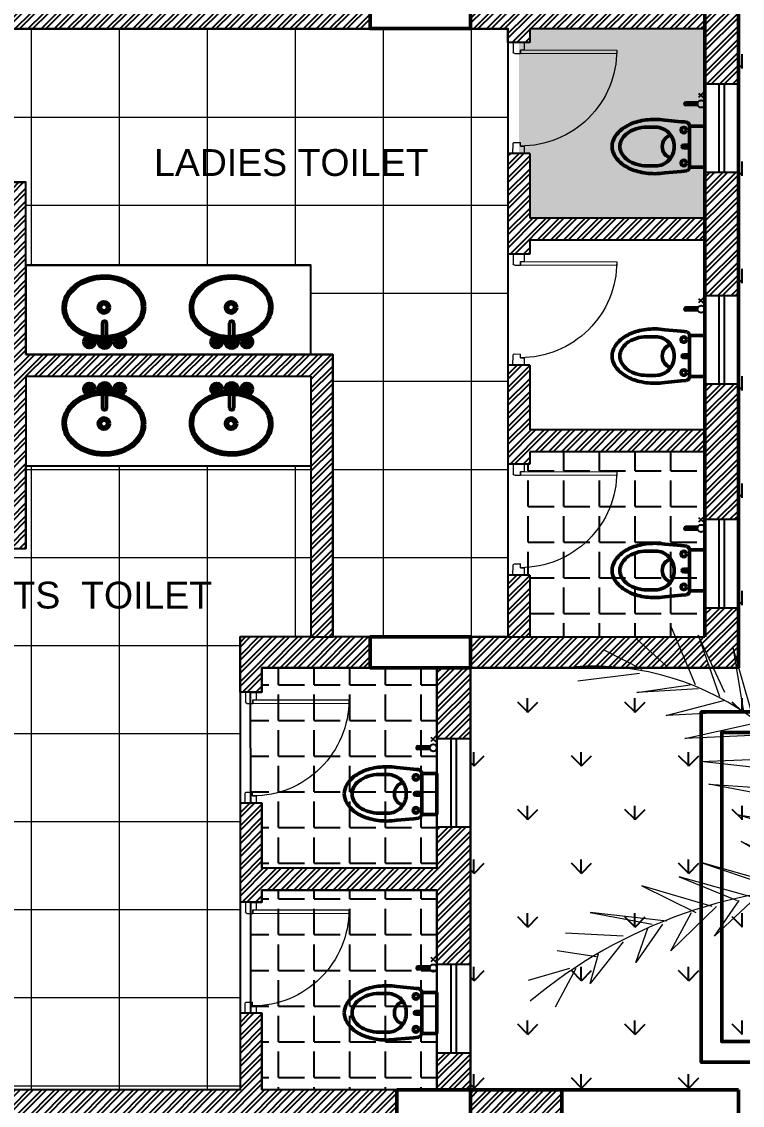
# Model space of a CAD drawing. Header units: millimetres. Extents: x 1521 to 3683, y 1649 to 3322.
# Drawn here: x 1568.92 to 1572.63, y 1668.23 to 1673.8 of the extents above; entities that cross this region are included whole.
import ezdxf

# ---------------------------------------------------------------- set-up
doc = ezdxf.new("R2010")
doc.units = ezdxf.units.MM
doc.header["$LTSCALE"] = 0.1
for name, color, linetype, lineweight in [('COL', 1, 'Continuous', 50), ('DOOR', 8, 'Continuous', 15), ('landscape', 84, 'Continuous', 9), ('plan wall', 7, 'Continuous', 25), ('WALL', 7, 'Continuous', 50)]:
    doc.layers.add(name, color=color, linetype=linetype, lineweight=lineweight)
doc.styles.add('WORKING', font='ARIALN.TTF')
pattern_1 = [(0, (378.60827, 780.1986), (0, 0.4524375), []), (90, (378.60827, 780.1986), (-0.4524375, 0), [])]
pattern_2 = [(45, (727.22519, 588.535617), (-0.0336759605, 0.0336759605), []), (45, (727.22519, 588.55943), (-0.0336759605, 0.0336759605), [])]
pattern_3 = [(0, (378.60827, 780.19859), (0, 0.18335625), [0.13335, -0.05000625]), (90, (378.60827, 780.19859), (-0.18335625, 0), [0.13335, -0.05000625])]

# ---------------------------------------------------------------- blocks, each defined once
blk = doc.blocks.new('tree')
at = {"layer": 'landscape'}
for p, q in [((2836.2685, -1270.9671), (2836.416, -1270.6359)), ((2836.416, -1270.6359), (2836.3317, -1270.937)), ((2836.4371, -1270.8768), (2836.5635, -1270.681)), ((2836.5635, -1270.8316), (2836.6689, -1270.7111)), ((2835.1306, -1271.0424), (2835.0358, -1270.8165)), ((2836.6267, -1270.8165), (2836.7953, -1270.8316)), ((2836.6689, -1270.8918), (2836.6267, -1270.8165)), ((2835.0147, -1270.9671), (2834.8988, -1270.8617)), ((2835.1411, -1270.8466), (2835.2254, -1271.0875)), ((2835.2465, -1271.0725), (2835.1411, -1270.8466)), ((2834.9199, -1270.9821), (2834.7724, -1270.9069)), ((2835.2781, -1270.8918), (2835.3202, -1271.1478)), ((2835.3518, -1271.1478), (2835.2781, -1270.8918)), ((2835.984, -1271.3134), (2836.0367, -1270.8768)), ((2836.0367, -1270.8768), (2836.0472, -1271.1929)), ((2836.4476, -1270.8918), (2836.6689, -1270.8918)), ((2834.9093, -1270.9972), (2834.667, -1271.0273)), ((2835.8786, -1270.9821), (2835.9208, -1271.4037)), ((2835.8786, -1271.4338), (2835.8786, -1270.9821)), ((2836.279, -1270.9821), (2836.574, -1270.9671)), ((2834.8988, -1271.0725), (2835.1095, -1271.0424)), ((2835.6047, -1271.0273), (2835.5415, -1271.3284)), ((2835.5836, -1271.3736), (2835.6047, -1271.0273)), ((2835.1411, -1271.0574), (2834.8988, -1271.0725)), ((2836.1421, -1271.1026), (2836.4265, -1271.0574)), ((2836.4265, -1271.0574), (2836.1842, -1271.0574)), ((2835.0147, -1271.1628), (2835.2465, -1271.1026)), ((2835.2992, -1271.1478), (2835.0147, -1271.1628)), ((2835.7628, -1271.1327), (2835.6363, -1271.4639)), ((2835.6679, -1271.5242), (2835.7628, -1271.1327)), ((2835.0884, -1271.2532), (2835.3624, -1271.1929)), ((2835.7628, -1271.1929), (2835.8365, -1271.5844)), ((2835.8049, -1271.6898), (2835.7628, -1271.1929)), ((2836.0051, -1271.2532), (2836.3317, -1271.208)), ((2836.3317, -1271.208), (2836.0788, -1271.1929)), ((2835.4361, -1271.2381), (2835.0884, -1271.2532)), ((2835.847, -1271.2833), (2835.7206, -1271.6145)), ((2835.7311, -1271.6747), (2835.847, -1271.2833)), ((2835.8892, -1271.4338), (2836.2474, -1271.3134)), ((2836.2474, -1271.3134), (2835.8997, -1271.3736)), ((2835.1833, -1271.4338), (2835.6258, -1271.4639)), ((2835.6574, -1271.5242), (2835.1833, -1271.4338)), ((2836.2685, -1271.4338), (2835.7944, -1271.6898)), ((2835.8576, -1271.5844), (2836.2685, -1271.4338)), ((2835.2992, -1271.5543), (2835.6995, -1271.6145)), ((2835.7311, -1271.6898), (2835.2992, -1271.5543)), ((2835.8365, -1271.7952), (2836.2263, -1271.5543)), ((2836.2263, -1271.5543), (2835.9735, -1271.7651)), ((2836.4265, -1271.7801), (2836.7637, -1271.5844)), ((2836.7637, -1271.5844), (2836.5108, -1271.7801)), ((2835.3109, -1271.6588), (2835.6127, -1271.8336)), ((2835.6698, -1271.8336), (2835.3109, -1271.6588)), ((2835.1477, -1271.7404), (2835.4577, -1271.8453)), ((2835.5148, -1271.8453), (2835.1477, -1271.7404)), ((2836.0894, -1271.7651), (2836.2896, -1272.1264)), ((2836.2896, -1272.1264), (2836.1526, -1271.7651)), ((2836.6267, -1271.8102), (2836.9112, -1271.735)), ((2836.9112, -1271.735), (2836.6899, -1271.8253)), ((2835.0662, -1271.7987), (2835.2946, -1271.8919)), ((2835.3598, -1271.8803), (2835.0662, -1271.7987)), ((2835.8786, -1271.8102), (2836.0999, -1272.0963)), ((2836.0999, -1272.0963), (2835.9208, -1271.7801)), ((2836.4897, -1271.7952), (2836.5951, -1272.1114)), ((2836.5951, -1272.1114), (2836.5319, -1271.7952)), ((2835.3598, -1272.0085), (2835.4577, -1271.8453)), ((2835.5148, -1271.8569), (2835.3598, -1272.0085)), ((2835.7628, -1271.8554), (2835.4361, -1272.1565)), ((2835.678, -1271.822), (2835.4985, -1272.0318)), ((2835.4985, -1272.0318), (2835.6127, -1271.8453)), ((2835.7944, -1271.8554), (2836.1631, -1272.006)), ((2836.6373, -1271.8403), (2836.7005, -1272.1565)), ((2836.7005, -1272.1565), (2836.6794, -1271.8554)), ((2836.8058, -1271.8855), (2837.0166, -1271.8403)), ((2835.368, -1271.8803), (2835.2048, -1272.0318)), ((2835.2048, -1272.0318), (2835.3027, -1271.8919)), ((2836.7637, -1271.8855), (2836.7953, -1272.1716)), ((2834.7154, -1271.9385), (2834.9601, -1271.9852)), ((2835.0172, -1271.9735), (2834.7154, -1271.9385)), ((2835.4361, -1272.1565), (2835.8049, -1271.9006)), ((2836.1631, -1272.006), (2835.8154, -1271.9156)), ((2836.7953, -1272.1716), (2836.8058, -1271.9156)), ((2835.0009, -1271.9852), (2834.8949, -1272.1367)), ((2836.8796, -1271.9457), (2836.8901, -1272.1866)), ((2836.9007, -1271.9457), (2837.1008, -1271.9457)), ((2834.8459, -1272.0318), (2834.6175, -1272.0201)), ((2834.8949, -1272.1367), (2834.9438, -1271.9968)), ((2835.826, -1271.9909), (2835.531, -1272.277)), ((2835.8365, -1271.9909), (2836.1421, -1272.0963)), ((2834.8459, -1272.0551), (2834.7154, -1272.2183)), ((2835.531, -1272.277), (2835.8576, -1272.0662)), ((2834.7399, -1272.1134), (2834.5849, -1272.0901)), ((2834.7154, -1272.2183), (2834.748, -1272.1017)), ((2836.1421, -1272.0963), (2835.8576, -1272.0812)), ((2835.8786, -1272.1565), (2835.5942, -1272.4125)), ((2834.6339, -1272.16), (2834.4707, -1272.2066)), ((2834.6583, -1272.16), (2834.5768, -1272.3115)), ((2835.5942, -1272.4125), (2835.9103, -1272.2168)), ((2835.9419, -1272.3221), (2836.2369, -1272.3974)), ((2836.2369, -1272.3974), (2835.9419, -1272.3673)), ((2835.9629, -1272.4576), (2835.7101, -1272.7287)), ((2835.9735, -1272.4576), (2836.2685, -1272.548)), ((2835.7101, -1272.7287), (2835.984, -1272.5179)), ((2836.2685, -1272.548), (2835.9945, -1272.5179)), ((2836.0051, -1272.6383), (2835.8049, -1272.8642)), ((2836.0262, -1272.7287), (2835.8892, -1272.9244)), ((2836.0367, -1272.7889), (2836.258, -1272.8341)), ((2836.0367, -1272.8642), (2835.9419, -1273.0298)), ((2836.0472, -1272.8642), (2836.2053, -1272.9244)), ((2836.0472, -1272.9545), (2836.0051, -1273.1051)), ((2836.0683, -1272.9545), (2836.1631, -1273.0298))]:
    blk.add_line(p, q, dxfattribs=at)
at = {"layer": 'landscape', "color": 54}
for p, q in [((2836.1104, -1271.1026), (2836.2474, -1270.7262)), ((2836.2474, -1270.7262), (2836.1631, -1271.0424)), ((2835.4572, -1270.937), (2835.4151, -1271.208)), ((2835.4572, -1271.2381), (2835.4572, -1270.937)), ((2835.1517, -1271.3435), (2835.5204, -1271.3284)), ((2835.552, -1271.3887), (2835.1517, -1271.3435)), ((2836.1526, -1271.75), (2836.5635, -1271.5242)), ((2836.5635, -1271.5242), (2836.2685, -1271.75)), ((2836.3317, -1271.7651), (2836.4476, -1272.1415)), ((2836.4476, -1272.1415), (2836.3844, -1271.7651)), ((2834.9193, -1271.8336), (2835.1314, -1271.9385)), ((2835.1967, -1271.9152), (2834.9193, -1271.8336)), ((2835.213, -1271.9152), (2835.0335, -1272.0901)), ((2835.0335, -1272.0901), (2835.1151, -1271.9385)), ((2836.9849, -1272.021), (2836.9849, -1272.2168)), ((2837.0166, -1272.021), (2837.1219, -1272.0662)), ((2837.0692, -1272.1114), (2837.0692, -1272.2168)), ((2835.8892, -1272.1415), (2836.1737, -1272.277)), ((2836.1737, -1272.277), (2835.9103, -1272.2168)), ((2835.9313, -1272.3071), (2835.6469, -1272.5932)), ((2835.6469, -1272.5932), (2835.9419, -1272.3523)), ((2836.0156, -1272.6233), (2836.2474, -1272.6985)), ((2836.0262, -1272.6985), (2836.258, -1272.7738))]:
    blk.add_line(p, q, dxfattribs=at)
for centre, radius, start, end in [((2837.0144, -1271.9883), 1.2482, 103.1598, 172.8828), ((2834.725, -1272.0392), 1.0707, 11.0675, 94.0085), ((2836.2234, -1272.9217), 1.1765, 39.604, 112.3619), ((2835.7322, -1273.7866), 1.9534, 88.7203, 129.9117), ((2830.5038, -1273.7021), 5.6011, 5.649, 19.4873)]:
    blk.add_arc(centre, radius, start, end, dxfattribs=at)
blk = doc.blocks.new('D75')
at = {"layer": 'DOOR'}
for p, q in [((0.05, 0.7), (0.05, 0.675)), ((0.05, 0.7), (0.075, 0.7)), ((0.05, 0.05), (0.05, 0.075)), ((0.05, 0.05), (0.075, 0.05))]:
    blk.add_line(p, q, dxfattribs=at)
for points in [[(0.075, 0.7), (0.075, 0.75), (0, 0.75), (0, 0.685)], [(0.01, 0.675), (0.05, 0.675)], [(0.01, 0.075), (0.05, 0.075)], [(0.075, 0.05), (0.075, 0), (0, 0), (0, 0.065)]]:
    blk.add_lwpolyline(points, dxfattribs=at)
blk.add_lwpolyline([(0.05, 0.075), (0.05, 0.05), (0.7, 0.05), (0.7, 0.075)], close=True, dxfattribs=at)
for centre, radius, start, end in [((0.01, 0.685), 0.01, 180, 270), ((0.05, 0.05), 0.65, 0, 90), ((0.01, 0.065), 0.01, 90, 180)]:
    blk.add_arc(centre, radius, start, end, dxfattribs=at)
blk = doc.blocks.new('Faucet - Bathroom top')
for p, q in [((-4.107, 0.125), (-4.375, 0.125)), ((-3.75, 0.4788), (-3.75, 0.75)), ((-3.5, 0.482), (-3.5, 0.75)), ((-3.1461, 0.125), (-2.875, 0.125)), ((3.143, 0.125), (2.875, 0.125)), ((3.5, 0.4788), (3.5, 0.75)), ((3.75, 0.482), (3.75, 0.75)), ((4.1039, 0.125), (4.375, 0.125)), ((-4.1039, -0.125), (-4.375, -0.125)), ((-3.75, -0.4821), (-3.75, -0.75)), ((-3.5, -0.4789), (-3.5, -0.75)), ((-3.143, -0.125), (-2.875, -0.125)), ((-0.5, -0.8639), (-0.5, -4.5)), ((0.5, -4.5), (0.5, -0.8631)), ((3.1461, -0.125), (2.875, -0.125)), ((3.5, -0.4821), (3.5, -0.75)), ((3.75, -0.4789), (3.75, -0.75)), ((4.107, -0.125), (4.375, -0.125))]:
    blk.add_line(p, q)
for centre, radius in [((-3.625, 0), 1.375), ((-4.625, 0), 0.2795), ((-3.625, 0), 0.5), ((-3.625, 1), 0.2795), ((-2.625, 0), 0.2795), ((0, 0), 0.5), ((3.625, 0), 1.375), ((2.625, 0), 0.2795), ((3.625, 0), 0.5), ((3.625, 1), 0.2795), ((4.625, 0), 0.2795), ((-3.625, -1), 0.2795), ((3.625, -1), 0.2795)]:
    blk.add_circle(centre, radius)
for centre, radius, start, end in [((-3.625, 0), 1, 105.2407, 164.2093), ((-3.625, 0), 1, 16.44125, 74.07887), ((0, 0), 1.5, 289.6514, 250.3603), ((0, 0), 1, 300.3431, 239.7554), ((3.625, 0), 1, 106.12, 164.0884), ((3.625, 0), 1, 16.23422, 73.90469), ((-3.625, 0), 1, 196.2342, 253.9047), ((-3.625, 0), 1, 286.12, 344.0884), ((3.625, 0), 1, 196.4413, 254.0789), ((3.625, 0), 1, 285.2407, 344.2093), ((0, -4.5), 0.5, 180, 0)]:
    blk.add_arc(centre, radius, start, end)

msp = doc.modelspace()

# ---------------------------------------------------------------- hatches: boundary and pattern name
at = {"lineweight": 0}
h = msp.add_hatch(dxfattribs=at)
h.set_pattern_fill('ANGLE', color=9, scale=0.02625, style=0)
h.set_pattern_definition(pattern_3)
h.paths.add_polyline_path([(1547.0131, 1684.7284), (1548.6095, 1684.7284), (1548.6095, 1685.5021), (1547.0131, 1685.5021)])
h.paths.add_polyline_path([(1572.4328, 1672.7908), (1572.4328, 1673.7658), (1571.5328, 1673.7658), (1571.5328, 1673.6945), (1571.4766, 1673.6945), (1571.4766, 1673.1242), (1571.5328, 1673.1242), (1571.5328, 1672.7908)])
h = msp.add_hatch()
h.set_pattern_fill('STEEL', color=256, scale=0.015, style=0)
h.set_pattern_definition(pattern_2)
h.paths.add_polyline_path([(1572.4328, 1675.8742), (1570.1078, 1675.8742), (1570.1078, 1675.7616), (1570.1828, 1675.7616), (1570.1828, 1675.7992), (1572.4328, 1675.7992)])
h.paths.add_polyline_path([(1570.1828, 1675.1497), (1570.1078, 1675.1497), (1570.1078, 1673.9242), (1570.1828, 1673.9242)])
h.paths.add_polyline_path([(1570.7116, 1673.9242), (1570.1828, 1673.9242), (1568.2808, 1673.9242), (1568.2808, 1673.7658), (1570.7116, 1673.7658)])
h.paths.add_polyline_path([(1568.026, 1673.7658), (1567.8676, 1673.7658), (1567.8676, 1672.8292), (1568.026, 1672.8292)])
h.paths.add_polyline_path([(1568.026, 1674.9768), (1567.8676, 1674.9768), (1567.8676, 1673.9242), (1568.026, 1673.9242)])
h = msp.add_hatch()
h.set_pattern_fill('STEEL', color=256, scale=0.015, style=0)
h.set_pattern_definition(pattern_2)
h.paths.add_polyline_path([(1572.6053, 1674.4413), (1572.4328, 1674.4413), (1572.4328, 1673.9242), (1572.4328, 1673.4826), (1572.6053, 1673.4826)])
h = msp.add_hatch()
h.set_pattern_fill('STEEL', color=256, scale=0.015, style=0)
h.set_pattern_definition(pattern_2)
h.paths.add_polyline_path([(1572.4328, 1673.9242), (1571.2281, 1673.9242), (1571.2281, 1673.7658), (1571.4203, 1673.7658), (1571.4203, 1673.6945), (1571.5328, 1673.6945), (1571.5328, 1673.7658), (1572.4328, 1673.7658)])
h = msp.add_hatch(dxfattribs=at)
h.set_pattern_fill('NET', color=9, scale=0.1425, style=0)
h.set_pattern_definition(pattern_1)
h.paths.add_polyline_path([(1568.026, 1673.7658), (1571.4203, 1673.7658), (1571.4203, 1670.6395), (1570.5203, 1670.6395), (1570.5203, 1672.0914), (1570.4078, 1672.0914), (1570.4078, 1672.5504), (1568.9423, 1672.5504), (1568.9423, 1672.9769), (1568.8673, 1672.9769), (1568.8673, 1672.0914), (1568.026, 1672.0914), (1568.026, 1672.217), (1567.952, 1672.217), (1567.952, 1672.8292), (1568.026, 1672.8292)])
h = msp.add_hatch()
h.set_pattern_fill('STEEL', color=256, scale=0.015, style=0)
h.set_pattern_definition(pattern_2)
h.paths.add_polyline_path([(1572.6053, 1673.0265), (1572.4328, 1673.0265), (1572.4328, 1672.7908), (1572.4328, 1672.395), (1572.6053, 1672.395)])
h.paths.add_polyline_path([(1572.4328, 1672.7908), (1571.5328, 1672.7908), (1571.5328, 1673.1242), (1571.5036, 1673.1242), (1571.5036, 1673.124), (1571.4466, 1673.1242), (1571.4203, 1673.1242), (1571.4203, 1672.607), (1571.5328, 1672.607), (1571.5328, 1672.6783), (1572.4328, 1672.6783)])
h.paths.add_polyline_path([(1572.4328, 1671.7033), (1571.5328, 1671.7033), (1571.5328, 1672.0367), (1571.5036, 1672.0367), (1571.5036, 1672.0365), (1571.4466, 1672.0367), (1571.4203, 1672.0367), (1571.4203, 1671.528), (1571.5328, 1671.528), (1571.5328, 1671.5908), (1572.4328, 1671.5908)])
h.paths.add_polyline_path([(1572.6053, 1671.9389), (1572.4328, 1671.9389), (1572.4328, 1671.2444), (1572.6053, 1671.2444)])
h.paths.add_polyline_path([(1571.5328, 1670.9576), (1571.5036, 1670.9576), (1571.5036, 1670.9575), (1571.4466, 1670.9576), (1571.4203, 1670.9576), (1571.4203, 1670.6395), (1571.5328, 1670.6395)])
h.paths.add_polyline_path([(1572.2816, 1670.6395), (1571.5328, 1670.6395), (1571.2281, 1670.6395), (1571.2281, 1670.4811), (1572.3481, 1670.4811)])
h.paths.add_polyline_path([(1572.6053, 1670.7883), (1572.4328, 1670.7883), (1572.4328, 1670.6395), (1572.4029, 1670.6395), (1572.4768, 1670.4811), (1572.5952, 1670.4811), (1572.5774, 1670.5894), (1572.6053, 1670.4926)])
h.paths.add_polyline_path([(1572.4019, 1670.6395), (1572.2816, 1670.6395), (1572.3481, 1670.4811), (1572.4573, 1670.4811)])
h = msp.add_hatch()
h.set_pattern_fill('STEEL', color=256, scale=0.015, style=0)
h.set_pattern_definition(pattern_2)
h.paths.add_polyline_path([(1570.7116, 1670.6395), (1570.5203, 1670.6395), (1570.4078, 1670.6395), (1570.0431, 1670.6395), (1570.0431, 1670.3551), (1570.1556, 1670.3551), (1570.1556, 1670.4811), (1570.7116, 1670.4811)])
h.paths.add_polyline_path([(1570.5203, 1672.0914), (1570.4078, 1672.0914), (1568.9423, 1672.0914), (1568.9423, 1672.9769), (1568.8673, 1672.9769), (1568.8673, 1672.0914), (1568.026, 1672.0914), (1568.026, 1672.217), (1567.952, 1672.217), (1567.8676, 1672.217), (1567.8676, 1671.8206), (1568.026, 1671.8206), (1568.026, 1671.9789), (1568.8673, 1671.9789), (1568.8673, 1671.0935), (1568.9423, 1671.0935), (1568.9423, 1671.9789), (1570.4078, 1671.9789), (1570.4078, 1670.6395), (1570.5203, 1670.6395)])
h = msp.add_hatch(dxfattribs=at)
h.set_pattern_fill('NET', color=9, scale=0.1425, style=0)
h.set_pattern_definition(pattern_1)
h.paths.add_polyline_path([(1568.026, 1671.9789), (1568.8673, 1671.9789), (1568.8673, 1671.0935), (1568.9423, 1671.0935), (1568.9423, 1671.5187), (1570.4078, 1671.5187), (1570.4078, 1670.6395), (1570.0431, 1670.6395), (1570.0431, 1668.312), (1568.026, 1668.312), (1568.026, 1670.4811), (1568.2808, 1670.4811), (1568.2808, 1670.6395), (1568.026, 1670.6395)])
h = msp.add_hatch()
h.set_pattern_fill('ANGLE', color=9, scale=0.02625, style=0)
h.set_pattern_definition(pattern_3)
edge = h.paths.add_edge_path()
edge.add_line((1571.4766, 1671.5279), (1571.5328, 1671.5279))
edge.add_line((1571.5328, 1671.5279), (1571.5328, 1671.5908))
edge.add_line((1571.5328, 1671.5908), (1572.4328, 1671.5908))
edge.add_line((1572.4328, 1671.5908), (1572.4328, 1670.6395))
edge.add_line((1572.4328, 1670.6395), (1571.5328, 1670.6395))
edge.add_line((1571.5328, 1670.6395), (1571.5328, 1670.9576))
edge.add_line((1571.5328, 1670.9576), (1571.4766, 1670.9576))
edge.add_line((1571.4766, 1670.9576), (1571.478, 1671.5279))
edge.add_line((1571.478, 1671.5279), (1571.5328, 1671.5279))
h = msp.add_hatch()
h.set_pattern_fill('STEEL', color=256, scale=0.015, style=0)
h.set_pattern_definition(pattern_2)
h.paths.add_polyline_path([(1568.026, 1670.4811), (1567.8676, 1670.4811), (1567.8676, 1669.3213), (1567.8676, 1668.0759), (1568.026, 1668.0759), (1568.026, 1668.1536)])
h.paths.add_polyline_path([(1570.8493, 1668.312), (1570.1556, 1668.312), (1570.1556, 1668.7056), (1570.1264, 1668.7056), (1570.1264, 1668.7055), (1570.0693, 1668.7056), (1570.0431, 1668.7056), (1570.0431, 1668.312), (1568.026, 1668.312), (1568.026, 1668.1536), (1570.8493, 1668.1536)])
h.paths.add_polyline_path([(1571.2281, 1668.5014), (1571.0556, 1668.5014), (1571.0556, 1668.312), (1571.2281, 1668.312)])
h.paths.add_polyline_path([(1571.6983, 1668.312), (1571.2281, 1668.312), (1571.2281, 1668.1536), (1571.5258, 1668.1536), (1571.5258, 1667.492), (1571.6983, 1667.492)])
h.paths.add_polyline_path([(1571.2281, 1670.4811), (1571.0556, 1670.4811), (1571.0556, 1670.1174), (1571.2281, 1670.1174)])
h.paths.add_polyline_path([(1571.2281, 1669.6613), (1571.0556, 1669.6613), (1571.0556, 1669.4513), (1570.1556, 1669.4513), (1570.1556, 1669.7847), (1570.1264, 1669.7846), (1570.1264, 1669.7845), (1570.0693, 1669.7847), (1570.0431, 1669.7847), (1570.0431, 1669.276), (1570.1556, 1669.276), (1570.1556, 1669.3388), (1571.0556, 1669.3388), (1571.0556, 1668.9574), (1571.2281, 1668.9574)])
h.paths.add_polyline_path([(1568.026, 1667.4638), (1567.952, 1667.4638), (1567.8676, 1667.4638), (1567.8676, 1665.1237), (1568.026, 1665.1237)])
h = msp.add_hatch()
h.set_pattern_fill('ANGLE', color=9, scale=0.02625, style=0)
h.set_pattern_definition(pattern_3)
edge = h.paths.add_edge_path()
edge.add_line((1570.0993, 1670.355), (1570.1556, 1670.3551))
edge.add_line((1570.1556, 1670.3551), (1570.1556, 1670.4811))
edge.add_line((1570.1556, 1670.4811), (1571.0556, 1670.4811))
edge.add_line((1571.0556, 1670.4811), (1571.0556, 1669.4513))
edge.add_line((1571.0556, 1669.4513), (1570.1556, 1669.4513))
edge.add_line((1570.1556, 1669.4513), (1570.1556, 1669.7847))
edge.add_line((1570.1556, 1669.7847), (1570.0979, 1669.7846))
edge.add_line((1570.0979, 1669.7846), (1570.0971, 1670.355))
h = msp.add_hatch()
h.set_pattern_fill('ANGLE', color=9, scale=0.02625, style=0)
h.set_pattern_definition(pattern_3)
h.paths.add_polyline_path([(1570.0993, 1669.2759), (1570.1556, 1669.276), (1570.1556, 1669.3388), (1571.0556, 1669.3388), (1571.0556, 1668.312), (1570.1556, 1668.312), (1570.1556, 1668.7056), (1570.0979, 1668.7056)])

# ---------------------------------------------------------------- linework, layer by layer
for p, q in [((1572.6053, 1677.264), (1572.6053, 1670.4811)), ((1568.2808, 1673.7658), (1571.4203, 1673.7658)), ((1571.4203, 1673.6945), (1571.4203, 1673.7658)), ((1571.5328, 1673.7658), (1572.4328, 1673.7658)), ((1571.5328, 1673.7658), (1571.5328, 1673.6945)), ((1571.5328, 1673.6945), (1571.4203, 1673.6945)), ((1572.4328, 1673.4826), (1572.6053, 1673.4826)), ((1571.4203, 1673.1242), (1571.4203, 1672.607)), ((1571.5328, 1673.1242), (1571.4203, 1673.1242)), ((1571.5328, 1673.1242), (1571.5328, 1672.7908)), ((1568.8673, 1672.9769), (1568.9423, 1672.9769)), ((1568.9423, 1672.0914), (1568.9423, 1672.9769)), ((1572.4328, 1672.7908), (1571.5328, 1672.7908)), ((1572.4328, 1672.6783), (1571.5328, 1672.6783)), ((1571.5328, 1672.6783), (1571.5328, 1672.607)), ((1571.5328, 1672.607), (1571.4203, 1672.607)), ((1568.9423, 1672.5504), (1568.9423, 1672.0914)), ((1570.4078, 1672.0914), (1570.4078, 1672.5504)), ((1568.9423, 1672.0914), (1570.5203, 1672.0914)), ((1570.5203, 1672.0914), (1568.9423, 1672.0914)), ((1570.5203, 1672.0914), (1570.5203, 1670.6395)), ((1571.4203, 1672.0367), (1571.4203, 1671.528)), ((1571.5328, 1672.0367), (1571.4203, 1672.0367)), ((1571.5328, 1672.0367), (1571.5328, 1671.7033)), ((1568.9423, 1671.9789), (1570.4078, 1671.9789)), ((1568.9423, 1671.9789), (1568.9423, 1671.0935)), ((1570.4078, 1671.9789), (1570.4078, 1670.6395)), ((1572.4328, 1671.7033), (1571.5328, 1671.7033)), ((1572.4328, 1671.5908), (1571.5328, 1671.5908)), ((1571.5328, 1671.5908), (1571.5328, 1671.528)), ((1571.5328, 1671.528), (1571.4203, 1671.528)), ((1568.8673, 1671.0935), (1568.9423, 1671.0935)), ((1571.5328, 1670.9576), (1571.4203, 1670.9576)), ((1571.4203, 1670.9576), (1571.4203, 1670.6395)), ((1571.5328, 1670.9576), (1571.5328, 1670.6395)), ((1570.4078, 1670.6395), (1570.0431, 1670.6395)), ((1570.0431, 1670.3551), (1570.0431, 1670.6395)), ((1570.4078, 1670.6395), (1570.5203, 1670.6395)), ((1570.7116, 1670.6395), (1570.5203, 1670.6395)), ((1571.2281, 1670.6395), (1572.4328, 1670.6395)), ((1571.0556, 1670.4811), (1570.1556, 1670.4811)), ((1570.1556, 1670.4811), (1570.1556, 1670.3551)), ((1571.0556, 1669.4513), (1571.0556, 1670.4811)), ((1571.2281, 1670.4811), (1572.6053, 1670.4811)), ((1571.2281, 1668.312), (1571.2281, 1670.4811)), ((1572.6053, 1670.4811), (1571.2281, 1670.4811)), ((1571.2281, 1670.4811), (1571.2281, 1668.312)), ((1570.1556, 1670.3551), (1570.0431, 1670.3551)), ((1570.0431, 1669.7847), (1570.0431, 1669.276)), ((1570.1556, 1669.7847), (1570.0431, 1669.7847)), ((1570.1556, 1669.7847), (1570.1556, 1669.4513)), ((1571.0556, 1669.4513), (1570.1556, 1669.4513)), ((1571.0556, 1669.3388), (1570.1556, 1669.3388)), ((1570.1556, 1669.3388), (1570.1556, 1669.276)), ((1571.0556, 1668.312), (1571.0556, 1669.3388)), ((1570.1556, 1669.276), (1570.0431, 1669.276)), ((1570.1556, 1668.7056), (1570.0431, 1668.7056)), ((1570.0431, 1668.7056), (1570.0431, 1668.312)), ((1570.1556, 1668.7056), (1570.1556, 1668.312)), ((1570.0431, 1668.312), (1568.026, 1668.312)), ((1570.8493, 1668.312), (1570.1556, 1668.312)), ((1571.2281, 1668.312), (1572.6053, 1668.312)), ((1572.6053, 1668.312), (1572.6053, 1664.8138))]:
    msp.add_line(p, q)
at = {"color": 3}
for p, q in [((1572.6242, 1673.5609), (1572.6242, 1673.6341)), ((1572.6258, 1673.5622), (1572.6053, 1673.5826)), ((1572.6242, 1673.0093), (1572.6242, 1673.0824)), ((1572.6258, 1673.0105), (1572.6053, 1673.031)), ((1572.6242, 1672.4577), (1572.6242, 1672.5308)), ((1572.6258, 1672.4589), (1572.6053, 1672.4793)), ((1572.6242, 1671.906), (1572.6242, 1671.9792)), ((1572.6258, 1671.9072), (1572.6053, 1671.9277)), ((1572.6242, 1671.3544), (1572.6242, 1671.4275)), ((1572.6258, 1671.3556), (1572.6053, 1671.3761)), ((1572.6242, 1670.8027), (1572.6242, 1670.8759)), ((1572.6258, 1670.804), (1572.6053, 1670.8244)), ((1571.5225, 1670.2523), (1571.4708, 1670.304)), ((1571.521, 1670.2511), (1571.521, 1670.3242)), ((1571.5225, 1670.2523), (1571.5742, 1670.304)), ((1572.0741, 1670.2523), (1572.0224, 1670.304)), ((1572.0726, 1670.2511), (1572.0726, 1670.3242)), ((1572.0741, 1670.2523), (1572.1258, 1670.304)), ((1572.6258, 1670.2523), (1572.5741, 1670.304)), ((1572.6242, 1670.2511), (1572.6242, 1670.3242)), ((1571.2451, 1669.9753), (1571.2451, 1670.0484)), ((1571.2467, 1669.9765), (1571.2984, 1670.0282)), ((1571.7983, 1669.9765), (1571.7466, 1670.0282)), ((1571.7968, 1669.9753), (1571.7968, 1670.0484)), ((1571.7983, 1669.9765), (1571.85, 1670.0282)), ((1572.3499, 1669.9765), (1572.2982, 1670.0282)), ((1572.3484, 1669.9753), (1572.3484, 1670.0484)), ((1572.3499, 1669.9765), (1572.4017, 1670.0282)), ((1571.2467, 1669.9765), (1571.2281, 1669.9951)), ((1571.5225, 1669.7007), (1571.4708, 1669.7524)), ((1571.521, 1669.6994), (1571.521, 1669.7726)), ((1571.5225, 1669.7007), (1571.5742, 1669.7524)), ((1572.0741, 1669.7007), (1572.0224, 1669.7524)), ((1572.0726, 1669.6994), (1572.0726, 1669.7726)), ((1572.0741, 1669.7007), (1572.1258, 1669.7524)), ((1572.6258, 1669.7007), (1572.5741, 1669.7524)), ((1572.6242, 1669.6994), (1572.6242, 1669.7726)), ((1571.2451, 1669.4236), (1571.2451, 1669.4968)), ((1571.7968, 1669.4236), (1571.7968, 1669.4968)), ((1572.3484, 1669.4236), (1572.3484, 1669.4968)), ((1571.2467, 1669.4249), (1571.2281, 1669.4434)), ((1571.2467, 1669.4249), (1571.2984, 1669.4766)), ((1571.7983, 1669.4249), (1571.7466, 1669.4766)), ((1571.7983, 1669.4249), (1571.85, 1669.4766)), ((1572.3499, 1669.4249), (1572.2982, 1669.4766)), ((1572.3499, 1669.4249), (1572.4017, 1669.4766)), ((1571.521, 1669.1478), (1571.521, 1669.2209)), ((1572.0726, 1669.1478), (1572.0726, 1669.2209)), ((1572.6242, 1669.1478), (1572.6242, 1669.2209)), ((1571.5225, 1669.149), (1571.4708, 1669.2007)), ((1571.5225, 1669.149), (1571.5742, 1669.2007)), ((1572.0741, 1669.149), (1572.0224, 1669.2007)), ((1572.0741, 1669.149), (1572.1258, 1669.2007)), ((1572.6258, 1669.149), (1572.5741, 1669.2007)), ((1571.2451, 1668.872), (1571.2451, 1668.9451)), ((1571.7968, 1668.872), (1571.7968, 1668.9451)), ((1572.3484, 1668.872), (1572.3484, 1668.9451)), ((1571.2467, 1668.8732), (1571.2281, 1668.8918)), ((1571.2467, 1668.8732), (1571.2984, 1668.9249)), ((1571.7983, 1668.8732), (1571.7466, 1668.9249)), ((1571.7983, 1668.8732), (1571.85, 1668.9249)), ((1572.3499, 1668.8732), (1572.2982, 1668.9249)), ((1572.3499, 1668.8732), (1572.4017, 1668.9249)), ((1571.521, 1668.5962), (1571.521, 1668.6693)), ((1572.0726, 1668.5962), (1572.0726, 1668.6693)), ((1572.6242, 1668.5962), (1572.6242, 1668.6693)), ((1571.5225, 1668.5974), (1571.4708, 1668.6491)), ((1571.5225, 1668.5974), (1571.5742, 1668.6491)), ((1572.0741, 1668.5974), (1572.0224, 1668.6491)), ((1572.0741, 1668.5974), (1572.1258, 1668.6491)), ((1572.6258, 1668.5974), (1572.5741, 1668.6491)), ((1571.2451, 1668.3203), (1571.2451, 1668.3935)), ((1571.7968, 1668.3203), (1571.7968, 1668.3935)), ((1572.3484, 1668.3203), (1572.3484, 1668.3935)), ((1571.2467, 1668.3216), (1571.2281, 1668.3401)), ((1571.2467, 1668.3216), (1571.2984, 1668.3733)), ((1571.7983, 1668.3216), (1571.7466, 1668.3733)), ((1571.7983, 1668.3216), (1571.85, 1668.3733)), ((1572.3499, 1668.3216), (1572.2982, 1668.3733)), ((1572.3499, 1668.3216), (1572.4017, 1668.3733))]:
    msp.add_line(p, q, dxfattribs=at)
for points in [[(1568.026, 1673.7658), (1571.4203, 1673.7658), (1571.4203, 1670.6395), (1570.5203, 1670.6395), (1570.5203, 1672.0914), (1570.4078, 1672.0914), (1570.4078, 1672.5504), (1568.9423, 1672.5504), (1568.9423, 1672.9769), (1568.8673, 1672.9769), (1568.8673, 1672.0914), (1568.026, 1672.0914), (1568.026, 1672.217), (1567.952, 1672.217), (1567.952, 1672.8292), (1568.026, 1672.8292), (1568.026, 1673.7658), (1571.4203, 1673.7658)], [(1568.026, 1671.9789), (1568.8673, 1671.9789), (1568.8673, 1671.0935), (1568.9423, 1671.0935), (1568.9423, 1671.5187), (1570.4078, 1671.5187), (1570.4078, 1670.6395), (1570.0431, 1670.6395), (1570.0431, 1668.312), (1568.026, 1668.312), (1568.026, 1670.4811), (1568.2808, 1670.4811), (1568.2808, 1670.6395), (1568.026, 1670.6395), (1568.026, 1671.9789)], [(1570.7116, 1670.6395), (1570.7116, 1670.4811), (1570.1556, 1670.4811), (1570.1557, 1670.3551)], [(1570.0993, 1670.355), (1570.1556, 1670.3551), (1570.1556, 1670.4811), (1571.0556, 1670.4811), (1571.0556, 1669.4513), (1570.1556, 1669.4513), (1570.1556, 1669.7847), (1570.0979, 1669.7846), (1570.0971, 1670.355)], [(1570.0993, 1669.2759), (1570.1556, 1669.276), (1570.1556, 1669.3388), (1571.0556, 1669.3388), (1571.0556, 1668.312), (1570.1556, 1668.312), (1570.1556, 1668.7056), (1570.0979, 1668.7056), (1570.0993, 1669.2759)]]:
    msp.add_lwpolyline(points)
at = {"color": 253}
for points in [[(1572.6053, 1673.4826), (1572.6053, 1673.0265), (1572.4328, 1673.0265), (1572.4328, 1673.4826)], [(1572.5323, 1673.4826), (1572.5323, 1673.0265), (1572.5058, 1673.0265), (1572.5058, 1673.4826)], [(1572.6053, 1672.395), (1572.6053, 1671.9389), (1572.4328, 1671.9389), (1572.4328, 1672.395)], [(1572.5323, 1672.395), (1572.5323, 1671.9389), (1572.5058, 1671.9389), (1572.5058, 1672.395)], [(1572.6053, 1671.2444), (1572.6053, 1670.7883), (1572.4328, 1670.7883), (1572.4328, 1671.2444)], [(1572.5323, 1671.2444), (1572.5323, 1670.7883), (1572.5058, 1670.7883), (1572.5058, 1671.2444)], [(1571.2281, 1670.1174), (1571.2281, 1669.6613), (1571.0556, 1669.6613), (1571.0556, 1670.1174)], [(1571.1551, 1670.1174), (1571.1551, 1669.6613), (1571.1286, 1669.6613), (1571.1286, 1670.1174)], [(1571.2281, 1668.9574), (1571.2281, 1668.5014), (1571.0556, 1668.5014), (1571.0556, 1668.9574)], [(1571.1551, 1668.9574), (1571.1551, 1668.5014), (1571.1286, 1668.5014), (1571.1286, 1668.9574)]]:
    msp.add_lwpolyline(points, close=True, dxfattribs=at)
at = {"layer": 'COL'}
for points in [[(1570.7116, 1673.9242), (1571.2281, 1673.9242), (1571.2281, 1673.7658), (1570.7116, 1673.7658)], [(1571.2281, 1670.6395), (1571.2281, 1670.4811), (1570.7116, 1670.4811), (1570.7116, 1670.6395)], [(1570.8493, 1668.312), (1571.2281, 1668.312), (1571.2281, 1668.1536), (1570.8493, 1668.1536)]]:
    msp.add_lwpolyline(points, close=True, dxfattribs=at)
at = {"layer": 'plan wall'}
for p, q in [((1572.4028, 1673.4131), (1572.4328, 1673.444)), ((1572.4328, 1673.4066), (1572.4028, 1673.4327)), ((1572.3953, 1673.3789), (1572.3257, 1673.3791)), ((1572.3979, 1673.3883), (1572.3333, 1673.3884)), ((1572.3978, 1673.3695), (1572.3333, 1673.3697)), ((1572.4028, 1672.3582), (1572.4328, 1672.3891)), ((1572.4328, 1672.3517), (1572.4028, 1672.3778)), ((1572.3953, 1672.324), (1572.3257, 1672.3242)), ((1572.3979, 1672.3334), (1572.3333, 1672.3336)), ((1572.3978, 1672.3147), (1572.3333, 1672.3148)), ((1572.4028, 1671.2316), (1572.4328, 1671.2625)), ((1572.4328, 1671.2251), (1572.4028, 1671.2512)), ((1572.3953, 1671.1974), (1572.3257, 1671.1976)), ((1572.3979, 1671.2068), (1572.3333, 1671.207)), ((1572.3978, 1671.1881), (1572.3333, 1671.1882)), ((1571.0255, 1670.104), (1571.0556, 1670.1349)), ((1571.0556, 1670.0975), (1571.0256, 1670.1236)), ((1571.0181, 1670.0698), (1570.9484, 1670.07)), ((1571.0206, 1670.0605), (1570.956, 1670.0606)), ((1571.0206, 1670.0792), (1570.9561, 1670.0794)), ((1571.0255, 1668.9723), (1571.0556, 1669.0032)), ((1571.0181, 1668.9381), (1570.9484, 1668.9383)), ((1571.0206, 1668.9475), (1570.9561, 1668.9476)), ((1571.0556, 1668.9658), (1571.0256, 1668.9919)), ((1571.0206, 1668.9287), (1570.956, 1668.9289))]:
    msp.add_line(p, q, dxfattribs=at)
for centre, major_axis, ratio, start_param, end_param in [((1572.4141, 1673.3789), (-0.0187, 0.0003), 0.999968, 3.157287497747048, 9.440472804926635), ((1572.335, 1673.3791), (0.00937, 0.00041), 0.999966, 1.524714, 4.666306), ((1572.4141, 1672.324), (-0.0187, 0.0003), 0.999968, 3.157287497747048, 9.440472804926635), ((1572.335, 1672.3242), (0.00937, 0.00041), 0.999966, 1.524714, 4.666306), ((1572.335, 1671.1976), (0.00937, 0.00041), 0.999966, 1.524714, 4.666306), ((1572.4141, 1671.1974), (-0.0187, 0.0003), 0.999968, 3.157287497747048, 9.440472804926635), ((1570.9578, 1670.07), (0.00937, 0.00041), 0.999966, 1.524714, 4.666306), ((1571.0368, 1670.0698), (-0.0187, 0.0003), 0.999968, 3.157287497747048, 9.440472804926635), ((1570.9578, 1668.9383), (0.00937, 0.00041), 0.999966, 1.524714, 4.666306), ((1571.0368, 1668.9381), (-0.0187, 0.0003), 0.999968, 3.157287497747048, 9.440472804926635)]:
    msp.add_ellipse(centre, major_axis=major_axis, ratio=ratio, start_param=start_param, end_param=end_param, dxfattribs=at)
at = {"layer": 'WALL'}
for p, q in [((1572.6053, 1677.264), (1572.6053, 1670.4811)), ((1572.4328, 1677.1056), (1572.4328, 1670.6395)), ((1572.2271, 1673.2952), (1572.312, 1673.2871)), ((1572.312, 1673.2871), (1572.3263, 1673.2858)), ((1572.3263, 1673.2858), (1572.3357, 1673.2849)), ((1572.1355, 1673.259), (1572.1793, 1673.259)), ((1572.3547, 1673.0544), (1572.3547, 1673.2649)), ((1572.3547, 1673.2649), (1572.4328, 1673.2649)), ((1572.4328, 1673.2649), (1572.4328, 1673.0544)), ((1572.3547, 1673.1668), (1572.3238, 1673.1668)), ((1572.3238, 1673.1526), (1572.3547, 1673.1526)), ((1572.1355, 1673.0604), (1572.1793, 1673.0604)), ((1572.2271, 1673.0241), (1572.312, 1673.0322)), ((1572.312, 1673.0322), (1572.3381, 1673.0347)), ((1572.3121, 1673.0322), (1572.312, 1673.0322)), ((1572.3381, 1673.0347), (1572.3404, 1673.0353)), ((1572.3547, 1673.0544), (1572.4328, 1673.0544)), ((1572.1355, 1672.1822), (1572.1793, 1672.1822)), ((1572.2271, 1672.2184), (1572.312, 1672.2103)), ((1572.312, 1672.2103), (1572.3263, 1672.2089)), ((1572.3263, 1672.2089), (1572.3357, 1672.2081)), ((1572.3547, 1671.9776), (1572.3547, 1672.1881)), ((1572.3547, 1672.1881), (1572.4328, 1672.1881)), ((1572.4328, 1672.1881), (1572.4328, 1671.9776)), ((1572.3547, 1672.09), (1572.3238, 1672.09)), ((1572.3238, 1672.0757), (1572.3547, 1672.0757)), ((1572.1355, 1671.9836), (1572.1793, 1671.9836)), ((1572.2271, 1671.9473), (1572.312, 1671.9554)), ((1572.312, 1671.9554), (1572.3381, 1671.9579)), ((1572.3121, 1671.9554), (1572.312, 1671.9554)), ((1572.3381, 1671.9579), (1572.3404, 1671.9585)), ((1572.3547, 1671.9776), (1572.4328, 1671.9776)), ((1572.2271, 1671.1169), (1572.312, 1671.1087)), ((1572.1355, 1671.0806), (1572.1793, 1671.0806)), ((1572.312, 1671.1087), (1572.3263, 1671.1074)), ((1572.3263, 1671.1074), (1572.3357, 1671.1065)), ((1572.3547, 1670.876), (1572.3547, 1671.0865)), ((1572.3547, 1671.0865), (1572.4328, 1671.0865)), ((1572.4328, 1671.0865), (1572.4328, 1670.876)), ((1572.3547, 1670.9884), (1572.3238, 1670.9884)), ((1572.3238, 1670.9742), (1572.3547, 1670.9742)), ((1572.1355, 1670.882), (1572.1793, 1670.882)), ((1572.2271, 1670.8457), (1572.312, 1670.8539)), ((1572.312, 1670.8539), (1572.3381, 1670.8563)), ((1572.3121, 1670.8539), (1572.312, 1670.8539)), ((1572.3381, 1670.8563), (1572.3404, 1670.8569)), ((1572.3547, 1670.876), (1572.4328, 1670.876)), ((1570.8499, 1669.9688), (1570.9348, 1669.9607)), ((1570.9348, 1669.9607), (1570.9491, 1669.9593)), ((1570.9491, 1669.9593), (1570.9585, 1669.9584)), ((1570.7583, 1669.9326), (1570.8021, 1669.9326)), ((1570.9775, 1669.728), (1570.9775, 1669.9385)), ((1570.9775, 1669.9385), (1571.0556, 1669.9385)), ((1571.0556, 1669.9385), (1571.0556, 1669.728)), ((1570.9775, 1669.8404), (1570.9466, 1669.8404)), ((1570.9466, 1669.8261), (1570.9775, 1669.8261)), ((1570.7583, 1669.7339), (1570.8021, 1669.7339)), ((1570.9775, 1669.728), (1571.0556, 1669.728)), ((1570.8499, 1669.6977), (1570.9348, 1669.7058)), ((1570.9348, 1669.7058), (1570.9608, 1669.7083)), ((1570.9348, 1669.7058), (1570.9348, 1669.7058)), ((1570.9608, 1669.7083), (1570.9632, 1669.7089)), ((1570.8499, 1668.8434), (1570.9348, 1668.8353)), ((1570.9348, 1668.8353), (1570.9491, 1668.8339)), ((1570.9491, 1668.8339), (1570.9585, 1668.833)), ((1570.7583, 1668.8072), (1570.8021, 1668.8072)), ((1570.9775, 1668.6026), (1570.9775, 1668.8131)), ((1570.9775, 1668.8131), (1571.0556, 1668.8131)), ((1571.0556, 1668.8131), (1571.0556, 1668.6026)), ((1570.9775, 1668.715), (1570.9466, 1668.715)), ((1570.9466, 1668.7007), (1570.9775, 1668.7007)), ((1570.7583, 1668.6085), (1570.8021, 1668.6085)), ((1570.8499, 1668.5723), (1570.9348, 1668.5804)), ((1570.9348, 1668.5804), (1570.9608, 1668.5829)), ((1570.9348, 1668.5804), (1570.9348, 1668.5804)), ((1570.9608, 1668.5829), (1570.9632, 1668.5835)), ((1570.9775, 1668.6026), (1571.0556, 1668.6026)), ((1571.2281, 1668.312), (1572.6053, 1668.312)), ((1571.6983, 1667.9113), (1571.6983, 1668.312)), ((1571.6983, 1665.6613), (1571.6983, 1668.312)), ((1572.6053, 1668.312), (1572.6053, 1664.8138))]:
    msp.add_line(p, q, dxfattribs=at)
at = {"layer": 'WALL', "color": 253, "lineweight": 25, "ltscale": 3}
for p, q in [((1568.9423, 1672.5504), (1570.4078, 1672.5504)), ((1568.9423, 1671.5187), (1570.4078, 1671.5187))]:
    msp.add_line(p, q, dxfattribs=at)
at = {"layer": 'WALL'}
for points in [[(1571.9562, 1673.1597, -0.145262), (1571.9709, 1673.2094, -0.107171), (1572.0204, 1673.2583, -0.077404), (1572.0879, 1673.2878, -0.064521), (1572.1754, 1673.2992, -0.037845), (1572.2271, 1673.2952, -0.002814)], [(1572.0292, 1673.2239, -0.175199), (1572.1355, 1673.259, -0.071828)], [(1571.996, 1673.1597, -0.13248), (1572.0058, 1673.1958, -0.084036), (1572.0292, 1673.2239, -0.083183)], [(1572.2271, 1673.0241, -0.037845), (1572.1754, 1673.0202, -0.064521), (1572.0879, 1673.0315, -0.077404), (1572.0204, 1673.0611, -0.107171), (1571.9709, 1673.11, -0.145262), (1571.9562, 1673.1597, -0.145262)], [(1572.1355, 1673.0604, -0.071828), (1572.0803, 1673.0683, -0.083183), (1572.0369, 1673.0895, -0.106691), (1572.0058, 1673.1236, -0.13248), (1571.996, 1673.1597, -0.13248)], [(1571.9562, 1672.0829, -0.145262), (1571.9709, 1672.1326, -0.107171), (1572.0204, 1672.1815, -0.077404), (1572.0879, 1672.211, -0.064521), (1572.1754, 1672.2223, -0.037845), (1572.2271, 1672.2184, -0.002814)], [(1572.0292, 1672.147, -0.175199), (1572.1355, 1672.1822, -0.071828)], [(1571.996, 1672.0829, -0.13248), (1572.0058, 1672.119, -0.084036), (1572.0292, 1672.147, -0.083183)], [(1572.2271, 1671.9473, -0.037845), (1572.1754, 1671.9434, -0.064521), (1572.0879, 1671.9547, -0.077404), (1572.0204, 1671.9842, -0.107171), (1571.9709, 1672.0332, -0.145262), (1571.9562, 1672.0829, -0.145262)], [(1572.1355, 1671.9836, -0.071828), (1572.0803, 1671.9915, -0.083183), (1572.0369, 1672.0126, -0.106691), (1572.0058, 1672.0468, -0.13248), (1571.996, 1672.0829, -0.13248)], [(1571.9562, 1670.9813, -0.145262), (1571.9709, 1671.031, -0.107171), (1572.0204, 1671.0799, -0.077404), (1572.0879, 1671.1094, -0.064521), (1572.1754, 1671.1208, -0.037845), (1572.2271, 1671.1169, -0.002814)], [(1572.0292, 1671.0455, -0.175199), (1572.1355, 1671.0806, -0.071828)], [(1571.996, 1670.9813, -0.13248), (1572.0058, 1671.0174, -0.084036), (1572.0292, 1671.0455, -0.083183)], [(1572.2271, 1670.8457, -0.037845), (1572.1754, 1670.8418, -0.064521), (1572.0879, 1670.8532, -0.077404), (1572.0204, 1670.8827, -0.107171), (1571.9709, 1670.9316, -0.145262), (1571.9562, 1670.9813, -0.145262)], [(1572.1355, 1670.882, -0.071828), (1572.0803, 1670.8899, -0.083183), (1572.0369, 1670.9111, -0.106691), (1572.0058, 1670.9452, -0.13248), (1571.996, 1670.9813, -0.13248)], [(1570.579, 1669.8332, -0.145262), (1570.5937, 1669.8829, -0.107171), (1570.6431, 1669.9319, -0.077404), (1570.7106, 1669.9614, -0.064521), (1570.7981, 1669.9727, -0.037845), (1570.8499, 1669.9688, -0.002814)], [(1570.6188, 1669.8332, -0.13248), (1570.6285, 1669.8694, -0.084036), (1570.6519, 1669.8974, -0.083183)], [(1570.6519, 1669.8974, -0.175199), (1570.7583, 1669.9326, -0.071828)], [(1570.8499, 1669.6977, -0.037845), (1570.7981, 1669.6938, -0.064521), (1570.7106, 1669.7051, -0.077404), (1570.6431, 1669.7346, -0.107171), (1570.5937, 1669.7836, -0.145262), (1570.579, 1669.8332, -0.145262)], [(1570.7583, 1669.7339, -0.071828), (1570.7031, 1669.7419, -0.083183), (1570.6597, 1669.763, -0.106691), (1570.6285, 1669.7971, -0.13248), (1570.6188, 1669.8332, -0.13248)], [(1570.579, 1668.7079, -0.145262), (1570.5937, 1668.7575, -0.107171), (1570.6431, 1668.8065, -0.077404), (1570.7106, 1668.836, -0.064521), (1570.7981, 1668.8473, -0.037845), (1570.8499, 1668.8434, -0.002814)], [(1570.6188, 1668.7079, -0.13248), (1570.6285, 1668.744, -0.084036), (1570.6519, 1668.772, -0.083183)], [(1570.6519, 1668.772, -0.175199), (1570.7583, 1668.8072, -0.071828)], [(1570.8499, 1668.5723, -0.037845), (1570.7981, 1668.5684, -0.064521), (1570.7106, 1668.5797, -0.077404), (1570.6431, 1668.6092, -0.107171), (1570.5937, 1668.6582, -0.145262), (1570.579, 1668.7079, -0.145262)], [(1570.7583, 1668.6085, -0.071828), (1570.7031, 1668.6165, -0.083183), (1570.6597, 1668.6376, -0.106691), (1570.6285, 1668.6717, -0.13248), (1570.6188, 1668.7079, -0.13248)]]:
    msp.add_lwpolyline(points, format="xyb", dxfattribs=at)
at = {"layer": 'WALL', "color": 252}
for points in [[(1574.1898, 1670.2543), (1572.4141, 1670.2543), (1572.4141, 1668.4544), (1574.1898, 1668.4544)], [(1574.0842, 1670.1487), (1572.5197, 1670.1487), (1572.5197, 1668.56), (1574.0842, 1668.56)]]:
    msp.add_lwpolyline(points, close=True, dxfattribs=at)
at = {"layer": 'WALL'}
for centre, radius in [((1572.3248, 1673.2444), 0.0139), ((1572.3248, 1673.075), 0.0139), ((1569.3432, 1672.3329), 0.0289), ((1569.3432, 1672.3329), 0.0182), ((1569.997, 1672.3329), 0.0289), ((1569.997, 1672.3329), 0.0182), ((1572.3248, 1672.1675), 0.0139), ((1572.3248, 1671.9982), 0.0139), ((1569.3432, 1671.7362), 0.0289), ((1569.3432, 1671.7362), 0.0182), ((1569.997, 1671.7362), 0.0289), ((1569.997, 1671.7362), 0.0182), ((1572.3248, 1671.066), 0.0139), ((1572.3248, 1670.8966), 0.0139), ((1570.9475, 1669.9179), 0.0139), ((1570.9475, 1669.7486), 0.0139), ((1570.9475, 1668.7925), 0.0139), ((1570.9475, 1668.6232), 0.0139)]:
    msp.add_circle(centre, radius, dxfattribs=at)
for centre, radius, start, end in [((1572.3348, 1673.2649), 0.0199, 73.4788, 79.3576), ((1572.3348, 1673.2649), 0.0199, 0, 73.4788), ((1572.1793, 1673.1632), 0.0958, 357.8757, 90), ((1572.275, 1673.1597), 0.0614, 106.5708, 253.4292), ((1572.1793, 1673.1561), 0.0958, 270, 2.1243), ((1572.3238, 1673.1597), 0.00713, 90, 270), ((1572.3348, 1673.0544), 0.0199, 286.5212, 0), ((1572.1793, 1672.0864), 0.0958, 357.8757, 90), ((1572.3348, 1672.1881), 0.0199, 73.4788, 79.3576), ((1572.3348, 1672.1881), 0.0199, 0, 73.4788), ((1572.275, 1672.0829), 0.0614, 106.5708, 253.4292), ((1572.1793, 1672.0793), 0.0958, 270, 2.1243), ((1572.3238, 1672.0829), 0.00713, 90, 270), ((1572.3348, 1671.9776), 0.0199, 286.5212, 0), ((1572.1793, 1670.9848), 0.0958, 357.8757, 90), ((1572.3348, 1671.0865), 0.0199, 73.4788, 79.3576), ((1572.3348, 1671.0865), 0.0199, 0, 73.4788), ((1572.275, 1670.9813), 0.0614, 106.5708, 253.4292), ((1572.1793, 1670.9777), 0.0958, 270, 2.1243), ((1572.3238, 1670.9813), 0.00713, 90, 270), ((1572.3348, 1670.876), 0.0199, 286.5212, 0), ((1570.9575, 1669.9385), 0.0199, 73.4788, 79.3576), ((1570.9575, 1669.9385), 0.0199, 0, 73.4788), ((1570.8021, 1669.8368), 0.0958, 357.8757, 90), ((1570.8978, 1669.8332), 0.0614, 106.5708, 253.4292), ((1570.8021, 1669.8297), 0.0958, 270, 2.1243), ((1570.9466, 1669.8332), 0.00713, 90, 270), ((1570.9575, 1669.728), 0.0199, 286.5212, 0), ((1570.9575, 1668.8131), 0.0199, 73.4788, 79.3576), ((1570.9575, 1668.8131), 0.0199, 0, 73.4788), ((1570.8021, 1668.7114), 0.0958, 357.8757, 90), ((1570.8978, 1668.7079), 0.0614, 106.5708, 253.4292), ((1570.8021, 1668.7043), 0.0958, 270, 2.1243), ((1570.9466, 1668.7079), 0.00713, 90, 270), ((1570.9575, 1668.6026), 0.0199, 286.5212, 0)]:
    msp.add_arc(centre, radius, start, end, dxfattribs=at)
at = {"layer": 'WALL', "extrusion": (0, 0, -1)}
for centre in [(1569.3432, 1672.3329), (1569.997, 1672.3329)]:
    msp.add_ellipse(centre, major_axis=(0.1988, 0.0042), ratio=0.757949, dxfattribs=at)
at = {"layer": 'WALL'}
for centre in [(1569.3432, 1671.7362), (1569.997, 1671.7362)]:
    msp.add_ellipse(centre, major_axis=(0.1988, -0.0042), ratio=0.757949, dxfattribs=at)
for points in [[(1569.5528, 1672.3374), (1569.553, 1672.3249), (1569.5514, 1672.3124), (1569.5424, 1672.2804), (1569.5319, 1672.2614), (1569.503, 1672.2278), (1569.4846, 1672.2132), (1569.4423, 1672.1901), (1569.4186, 1672.1816), (1569.3688, 1672.1717), (1569.3427, 1672.1702), (1569.2918, 1672.1747), (1569.267, 1672.1805), (1569.2216, 1672.1988), (1569.2011, 1672.2112), (1569.1673, 1672.2413), (1569.154, 1672.2589), (1569.1367, 1672.2971), (1569.1327, 1672.3176), (1569.135, 1672.3584), (1569.1412, 1672.3787), (1569.1626, 1672.4157), (1569.1777, 1672.4326), (1569.2145, 1672.4608), (1569.2362, 1672.4723), (1569.2834, 1672.4884), (1569.3088, 1672.4931), (1569.36, 1672.4952), (1569.3858, 1672.4926), (1569.4345, 1672.4804), (1569.4574, 1672.4708), (1569.4971, 1672.4458), (1569.514, 1672.4303), (1569.5393, 1672.3952), (1569.5477, 1672.3757), (1569.5521, 1672.3495), (1569.5526, 1672.3434), (1569.5528, 1672.3374)], [(1570.2065, 1672.3374), (1570.2068, 1672.3249), (1570.2052, 1672.3124), (1570.1962, 1672.2804), (1570.1857, 1672.2614), (1570.1568, 1672.2278), (1570.1383, 1672.2132), (1570.0961, 1672.1901), (1570.0723, 1672.1816), (1570.0225, 1672.1717), (1569.9965, 1672.1702), (1569.9456, 1672.1747), (1569.9207, 1672.1805), (1569.8754, 1672.1988), (1569.8549, 1672.2112), (1569.8211, 1672.2413), (1569.8077, 1672.2589), (1569.7904, 1672.2971), (1569.7865, 1672.3176), (1569.7888, 1672.3584), (1569.795, 1672.3787), (1569.8163, 1672.4157), (1569.8314, 1672.4326), (1569.8683, 1672.4608), (1569.89, 1672.4723), (1569.9371, 1672.4884), (1569.9626, 1672.4931), (1570.0138, 1672.4952), (1570.0396, 1672.4926), (1570.0883, 1672.4804), (1570.1111, 1672.4708), (1570.1509, 1672.4458), (1570.1677, 1672.4303), (1570.193, 1672.3952), (1570.2014, 1672.3757), (1570.2058, 1672.3495), (1570.2064, 1672.3434), (1570.2065, 1672.3374)], [(1569.5528, 1671.7317), (1569.553, 1671.7441), (1569.5514, 1671.7566), (1569.5424, 1671.7887), (1569.5319, 1671.8077), (1569.503, 1671.8413), (1569.4846, 1671.8559), (1569.4423, 1671.879), (1569.4186, 1671.8875), (1569.3688, 1671.8974), (1569.3427, 1671.8988), (1569.2918, 1671.8944), (1569.267, 1671.8885), (1569.2216, 1671.8703), (1569.2011, 1671.8578), (1569.1673, 1671.8278), (1569.154, 1671.8102), (1569.1367, 1671.772), (1569.1327, 1671.7514), (1569.135, 1671.7106), (1569.1412, 1671.6904), (1569.1626, 1671.6533), (1569.1777, 1671.6365), (1569.2145, 1671.6082), (1569.2362, 1671.5968), (1569.2834, 1671.5807), (1569.3088, 1671.576), (1569.36, 1671.5739), (1569.3858, 1671.5765), (1569.4345, 1671.5886), (1569.4574, 1671.5982), (1569.4971, 1671.6233), (1569.514, 1671.6388), (1569.5393, 1671.6738), (1569.5477, 1671.6934), (1569.5521, 1671.7196), (1569.5526, 1671.7256), (1569.5528, 1671.7317)], [(1570.2065, 1671.7317), (1570.2068, 1671.7441), (1570.2052, 1671.7566), (1570.1962, 1671.7887), (1570.1857, 1671.8077), (1570.1568, 1671.8413), (1570.1383, 1671.8559), (1570.0961, 1671.879), (1570.0723, 1671.8875), (1570.0225, 1671.8974), (1569.9965, 1671.8988), (1569.9456, 1671.8944), (1569.9207, 1671.8885), (1569.8754, 1671.8703), (1569.8549, 1671.8578), (1569.8211, 1671.8278), (1569.8077, 1671.8102), (1569.7904, 1671.772), (1569.7865, 1671.7514), (1569.7888, 1671.7106), (1569.795, 1671.6904), (1569.8163, 1671.6533), (1569.8314, 1671.6365), (1569.8683, 1671.6082), (1569.89, 1671.5968), (1569.9371, 1671.5807), (1569.9626, 1671.576), (1570.0138, 1671.5739), (1570.0396, 1671.5765), (1570.0883, 1671.5886), (1570.1111, 1671.5982), (1570.1509, 1671.6233), (1570.1677, 1671.6388), (1570.193, 1671.6738), (1570.2014, 1671.6934), (1570.2058, 1671.7196), (1570.2064, 1671.7256), (1570.2065, 1671.7317)]]:
    msp.add_open_spline(points, degree=3, knots=[0, 0, 0, 0, 0.226401, 0.226401, 0.598061, 0.598061, 0.969721, 0.969721, 1.341381, 1.341381, 1.713041, 1.713041, 2.084701, 2.084701, 2.456361, 2.456361, 2.828021, 2.828021, 3.199681, 3.199681, 3.571341, 3.571341, 3.943001, 3.943001, 4.314661, 4.314661, 4.686321, 4.686321, 5.057982, 5.057982, 5.429642, 5.429642, 5.801302, 5.801302, 6.172962, 6.172962, 6.283185, 6.283185, 6.283185, 6.283185], dxfattribs=at)

# ---------------------------------------------------------------- block references
at = {"layer": 'DOOR', "xscale": -0.7605000000007404, "yscale": 0.7605000000000928, "zscale": 0.7604999999998909, "rotation": 179.8526354485811}
for p in [(1571.448, 1673.6945), (1571.448, 1672.607), (1571.448, 1671.528), (1570.0708, 1670.3551), (1570.0708, 1669.276)]:
    msp.add_blockref('D75', p, dxfattribs=at)
at = {"layer": 'WALL', "xscale": -0.021403291392744, "yscale": 0.021403291392744, "zscale": 0.0214032913926267, "rotation": 180}
for p in [(1569.3464, 1672.1558), (1570.0002, 1672.1558)]:
    msp.add_blockref('Faucet - Bathroom top', p, dxfattribs=at)
at = {"layer": 'WALL'}
for name, p, xscale, yscale, zscale in [('Faucet - Bathroom top', (1569.3464, 1671.9133), 0.021403291392744, 0.021403291392744, 0.0214032913926267), ('Faucet - Bathroom top', (1570.0002, 1671.9133), 0.021403291392744, 0.021403291392744, 0.0214032913926267), ('tree', (-2124.7989, 3327.9101), 1.304061261855849, 1.304061261855167, 1.3040612618555)]:
    msp.add_blockref(name, p, dxfattribs=dict(at, xscale=xscale, yscale=yscale, zscale=zscale))

# ---------------------------------------------------------------- texts
at = {"ltscale": 0.2, "char_height": 0.137723, "width": 3.643626, "attachment_point": 1, "style": 'WORKING'}
for s, insert in [('{\\f@Arial Unicode MS|b0|i0|c0|p34;LADIES TOILET}', (1569.601, 1673.1464)), ('{\\f@Arial Unicode MS|b0|i0|c0|p34;GENTS  TOILET}', (1568.4562, 1670.9235))]:
    msp.add_mtext(s, dxfattribs=dict(at, insert=insert))

doc.saveas('drawing.dxf')
